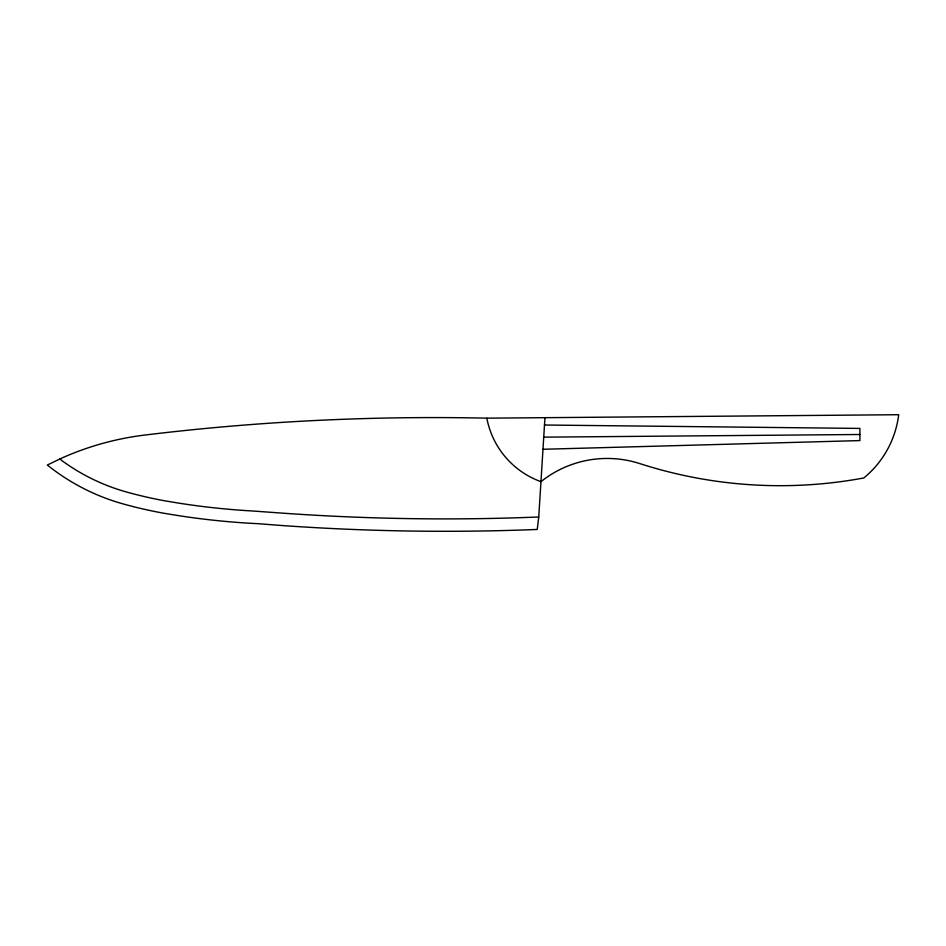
<?xml version="1.0" encoding="UTF-8"?>
<svg xmlns="http://www.w3.org/2000/svg" width="946" height="946" viewBox="0 0 946 946"><rect width="100%" height="100%" fill="white"/><g stroke="black" fill="none" stroke-linecap="round" stroke-linejoin="round"><path stroke-width="1.42" d="M486.835 418.167A84.064 84.064 0 0 0 540.958 481.668A106.047 106.047 0 0 1 639.768 463.587A456.989 456.989 0 0 0 863.816 477.967A97.19 97.19 0 0 0 898.7 414.715L486.835 418.167A2397.684 2397.684 0 0 0 145.932 434.912A289.973 289.973 0 0 0 62.897 457.58L47.3 465.018A212.767 212.767 0 0 0 123.429 504.005A445.862 445.862 0 0 0 163.705 513.217L176.216 515.274A756.717 756.717 0 0 0 258.471 523.706L279.862 525.373A2309.34 2309.34 0 0 0 537.233 529.453L538.747 517.06L544.955 417.683M542.98 449.279L859.914 440.588L859.914 428.42L544.494 425.014M543.737 437.147L859.914 434.498M538.747 517.06L536.82 517.06A2297.337 2297.337 0 0 1 280.749 513.016L251.671 510.935A744.325 744.325 0 0 1 178.155 503.036L165.905 501.013A432.854 432.854 0 0 1 126.823 492.086A200.505 200.505 0 0 1 63.122 461.482L59.835 458.976"/></g></svg>
